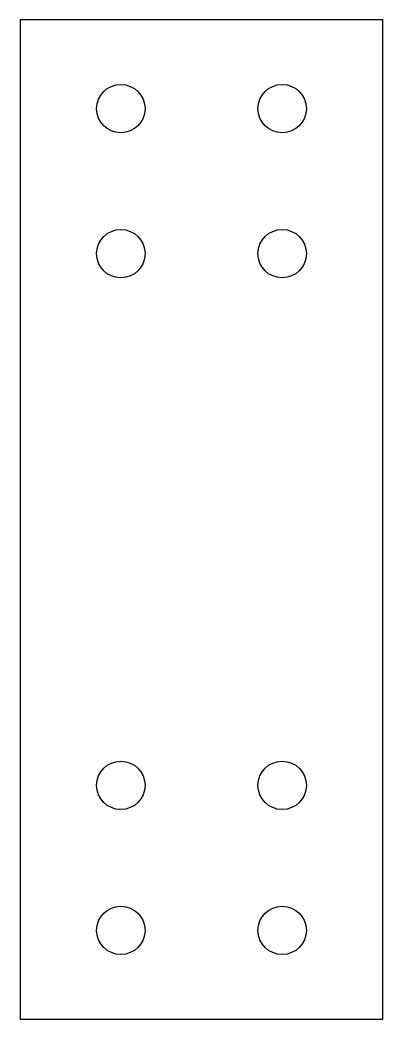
# Model space of a CAD drawing. Header units: millimetres. Extents: x -22.5 to 0, y 0 to 62.
import ezdxf

# ---------------------------------------------------------------- set-up
doc = ezdxf.new("R2010")
doc.units = ezdxf.units.MM

msp = doc.modelspace()

# ---------------------------------------------------------------- linework, layer by layer
msp.add_lwpolyline([(-22.5, 0), (0, 0), (0, 62), (-22.5, 62)], close=True)
for centre in [(-16.25, 56.5), (-6.25, 56.5), (-16.25, 47.5), (-6.25, 47.5), (-16.25, 14.5), (-6.25, 14.5), (-16.25, 5.5), (-6.25, 5.5)]:
    msp.add_circle(centre, 1.5)

doc.saveas('drawing.dxf')
